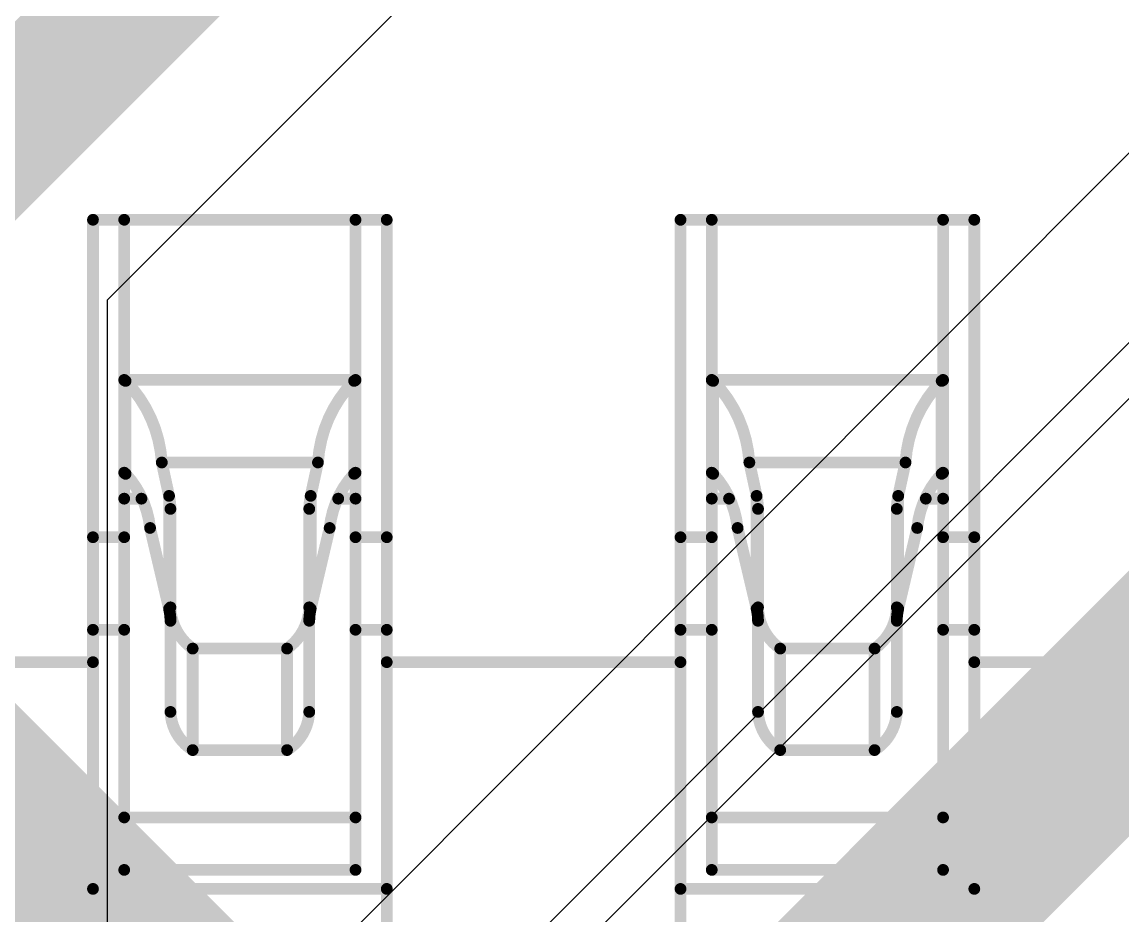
# Model space of a CAD drawing. Header units: inches. Extents: x -6 to 5433, y -4 to 5447.
# Drawn here: x 17.869 to 19.058, y 26.646 to 27.612 of the extents above; entities that cross this region are included whole.
import ezdxf

# ---------------------------------------------------------------- set-up
doc = ezdxf.new("R2010")
doc.units = ezdxf.units.IN
for name, color, linetype in [('Bottom Layer', 5, 'Continuous'), ('Ground', 16, 'Continuous'), ('Mechanical 4', 56, 'Continuous'), ('Top Solder', 216, 'Continuous')]:
    doc.layers.add(name, color=color, linetype=linetype)

# ---------------------------------------------------------------- blocks, each defined once
blk = doc.blocks.new('WQFN_30_EP_2_5_4_5__43')
at = {"layer": 'Top Solder'}
for p in [(1.03027734, -1.94596512), (0.6841413799999999, -2.49757184)]:
    blk.add_line(p, (-5421.17972658, -5430.60739378), dxfattribs=at)

msp = doc.modelspace()

# ---------------------------------------------------------------- linework, layer by layer
at = {"layer": 'Bottom Layer'}
msp.add_lwpolyline([(14.32753294, 30.2128428, 0.2794, 0.2794, 0), (18.40082934, 26.1395464, 0.2794, 0.2794, 0)], format="xyseb", dxfattribs=at)
at = {"layer": 'Ground'}
for p, q in [((17.96178272, 27.31132714), (20.44022074, 29.7897677)), ((21.34827836, 29.48724862), (18.32078886, 26.45975658)), ((17.96178272, 24.3988844), (17.96178272, 27.31132714))]:
    msp.add_line(p, q, dxfattribs=at)
for points in [[(17.75460254, 27.39714612, 0.1524, 0.1524, 0), (20.3544043, 29.99694788, 0.1524, 0.1524, 0)], [(18.4855993, 26.29494614, 0.2032, 0.2032, 0), (21.5130888, 29.32243564, 0.2032, 0.2032, 0)]]:
    msp.add_lwpolyline(points, format="xyseb", dxfattribs=at)
at = {"layer": 'Mechanical 4'}
for points in [[(17.9461541, 27.39794622, 0.0127, 0.0127, 0), (18.2636541, 27.39794622, 0.0127, 0.0127, 0)], [(17.9461541, 26.5149457, 0.0127, 0.0127, 0), (17.9461541, 27.39794622, 0.0127, 0.0127, 0)], [(17.97990562, 26.69548128, 0.0127, 0.0127, 0), (17.97990562, 27.39794622, 0.0127, 0.0127, 0)], [(18.22990512, 26.69548128, 0.0127, 0.0127, 0), (18.22990512, 27.39794622, 0.0127, 0.0127, 0)], [(18.2636541, 26.5149457, 0.0127, 0.0127, 0), (18.2636541, 27.39794622, 0.0127, 0.0127, 0)], [(18.5811541, 27.39794622, 0.0127, 0.0127, 0), (18.8986541, 27.39794622, 0.0127, 0.0127, 0)], [(18.5811541, 26.5149457, 0.0127, 0.0127, 0), (18.5811541, 27.39794622, 0.0127, 0.0127, 0)], [(18.61490562, 26.69548128, 0.0127, 0.0127, 0), (18.61490562, 27.39794622, 0.0127, 0.0127, 0)], [(18.86490512, 26.69548128, 0.0127, 0.0127, 0), (18.86490512, 27.39794622, 0.0127, 0.0127, 0)], [(18.8986541, 26.5149457, 0.0127, 0.0127, 0), (18.8986541, 27.39794622, 0.0127, 0.0127, 0)], [(17.9799996, 27.224609, 0.0127, 0.0127, -0.03260548539221205), (17.97990308, 27.22474616, 0.0127, 0.0127, 0)], [(17.97990562, 27.22494682, 0.0127, 0.0127, 0), (18.22990512, 27.22494682, 0.0127, 0.0127, 0)], [(17.98007072, 27.22453788, 0.0127, 0.0127, -0.02828759406760706), (17.98000214, 27.224609, 0.0127, 0.0127, 0)], [(17.9801647, 27.22445914, 0.0127, 0.0127, -0.02675080192238955), (17.98007072, 27.22453788, 0.0127, 0.0127, 0)], [(17.98028916, 27.22437278, 0.0127, 0.0127, -0.02199381139213944), (17.9801647, 27.22445914, 0.0127, 0.0127, 0)], [(17.9804568, 27.22427626, 0.0127, 0.0127, -0.01668692770762738), (17.98028916, 27.22437278, 0.0127, 0.0127, 0)], [(17.98066, 27.22416958, 0.0127, 0.0127, -0.009375562059753794), (17.98045426, 27.22427626, 0.0127, 0.0127, 0)], [(17.98089876, 27.22405528, 0.0127, 0.0127, -0.005205298958885557), (17.98066, 27.22416704, 0.0127, 0.0127, 0)], [(17.98089876, 27.22405528, 0.0127, 0.0127, 0), (17.9811553, 27.2239359, 0.0127, 0.0127, 0)], [(17.9811553, 27.2239359, 0.0127, 0.0127, 0), (17.98142454, 27.22381652, 0.0127, 0.0127, 0)], [(17.98142454, 27.12343572, 0.0127, 0.0127, 0), (17.98142454, 27.22381652, 0.0127, 0.0127, 0)], [(17.98142454, 27.22381652, 0.0127, 0.0127, -0.1798941776662689), (18.02053292, 27.13571154, 0.0127, 0.0127, 0)], [(18.18927782, 27.13571154, 0.0127, 0.0127, -0.1798941776662689), (18.2283862, 27.22381652, 0.0127, 0.0127, 0)], [(18.2283862, 27.22381652, 0.0127, 0.0127, 0), (18.22889674, 27.22405274, 0.0127, 0.0127, 0)], [(18.2283862, 27.12343572, 0.0127, 0.0127, 0), (18.2283862, 27.22381652, 0.0127, 0.0127, 0)], [(18.22889674, 27.22405274, 0.0127, 0.0127, 0), (18.22913296, 27.2241645, 0.0127, 0.0127, 0)], [(18.22934378, 27.22427118, 0.0127, 0.0127, -0.007070259504912877), (18.22913296, 27.2241645, 0.0127, 0.0127, 0)], [(18.22951904, 27.22437024, 0.0127, 0.0127, -0.01220881840290742), (18.22934124, 27.22427118, 0.0127, 0.0127, 0)], [(18.22966128, 27.22446168, 0.0127, 0.0127, -0.02261982992509589), (18.22952158, 27.22437024, 0.0127, 0.0127, 0)], [(18.2297578, 27.22454042, 0.0127, 0.0127, -0.03188108945704998), (18.22965874, 27.22446168, 0.0127, 0.0127, 0)], [(18.22982384, 27.22461408, 0.0127, 0.0127, -0.03744577989422899), (18.2297578, 27.22454042, 0.0127, 0.0127, 0)], [(18.22986956, 27.22468012, 0.0127, 0.0127, -0.03268866418875235), (18.22982384, 27.22461154, 0.0127, 0.0127, 0)], [(18.22990258, 27.22474616, 0.0127, 0.0127, -0.01323434488828623), (18.22986702, 27.22468012, 0.0127, 0.0127, 0)], [(18.6149996, 27.224609, 0.0127, 0.0127, -0.03260548548649916), (18.61490308, 27.22474616, 0.0127, 0.0127, 0)], [(18.61490562, 27.22494682, 0.0127, 0.0127, 0), (18.86490512, 27.22494682, 0.0127, 0.0127, 0)], [(18.61507072, 27.22453788, 0.0127, 0.0127, -0.02828759408060584), (18.61500214, 27.224609, 0.0127, 0.0127, 0)], [(18.6151647, 27.22445914, 0.0127, 0.0127, -0.02675080186849465), (18.61507072, 27.22453788, 0.0127, 0.0127, 0)], [(18.61528916, 27.22437278, 0.0127, 0.0127, -0.02199381115242386), (18.6151647, 27.22445914, 0.0127, 0.0127, 0)], [(18.6154568, 27.22427626, 0.0127, 0.0127, -0.01668692772783663), (18.61528916, 27.22437278, 0.0127, 0.0127, 0)], [(18.61566, 27.22416958, 0.0127, 0.0127, -0.009375562057051054), (18.61545426, 27.22427626, 0.0127, 0.0127, 0)], [(18.61589876, 27.22405528, 0.0127, 0.0127, -0.005205298958764762), (18.61566, 27.22416704, 0.0127, 0.0127, 0)], [(18.61589876, 27.22405528, 0.0127, 0.0127, 0), (18.6161553, 27.2239359, 0.0127, 0.0127, 0)], [(18.6161553, 27.2239359, 0.0127, 0.0127, 0), (18.61642454, 27.22381652, 0.0127, 0.0127, 0)], [(18.61642454, 27.12343572, 0.0127, 0.0127, 0), (18.61642454, 27.22381652, 0.0127, 0.0127, 0)], [(18.61642454, 27.22381652, 0.0127, 0.0127, -0.1798941776662689), (18.65553292, 27.13571154, 0.0127, 0.0127, 0)], [(18.82427782, 27.13571154, 0.0127, 0.0127, -0.1798941776662689), (18.8633862, 27.22381652, 0.0127, 0.0127, 0)], [(18.8633862, 27.22381652, 0.0127, 0.0127, 0), (18.86389674, 27.22405274, 0.0127, 0.0127, 0)], [(18.8633862, 27.12343572, 0.0127, 0.0127, 0), (18.8633862, 27.22381652, 0.0127, 0.0127, 0)], [(18.86389674, 27.22405274, 0.0127, 0.0127, 0), (18.86413296, 27.2241645, 0.0127, 0.0127, 0)], [(18.86434378, 27.22427118, 0.0127, 0.0127, -0.007070259486495799), (18.86413296, 27.2241645, 0.0127, 0.0127, 0)], [(18.86451904, 27.22437024, 0.0127, 0.0127, -0.01220881842591889), (18.86434124, 27.22427118, 0.0127, 0.0127, 0)], [(18.86466128, 27.22446168, 0.0127, 0.0127, -0.0226198299824085), (18.86452158, 27.22437024, 0.0127, 0.0127, 0)], [(18.8647578, 27.22454042, 0.0127, 0.0127, -0.03188108946924417), (18.86465874, 27.22446168, 0.0127, 0.0127, 0)], [(18.86482384, 27.22461408, 0.0127, 0.0127, -0.0374457797571103), (18.8647578, 27.22454042, 0.0127, 0.0127, 0)], [(18.86486956, 27.22468012, 0.0127, 0.0127, -0.03268866416232082), (18.86482384, 27.22461154, 0.0127, 0.0127, 0)], [(18.86490258, 27.22474616, 0.0127, 0.0127, -0.01323434485306156), (18.86486702, 27.22468012, 0.0127, 0.0127, 0)], [(18.02053292, 27.13571154, 0.0127, 0.0127, 0), (18.18927782, 27.13571154, 0.0127, 0.0127, 0)], [(18.02053292, 27.13571154, 0.0127, 0.0127, 0), (18.0283866, 27.0996156, 0.0127, 0.0127, 0)], [(18.18142414, 27.0996156, 0.0127, 0.0127, 0), (18.18927782, 27.13571154, 0.0127, 0.0127, 0)], [(18.65553292, 27.13571154, 0.0127, 0.0127, 0), (18.82427782, 27.13571154, 0.0127, 0.0127, 0)], [(18.65553292, 27.13571154, 0.0127, 0.0127, 0), (18.6633866, 27.0996156, 0.0127, 0.0127, 0)], [(18.81642414, 27.0996156, 0.0127, 0.0127, 0), (18.82427782, 27.13571154, 0.0127, 0.0127, 0)], [(17.98000214, 27.1244949, 0.0127, 0.0127, -0.02859692925092781), (17.97990308, 27.12467778, 0.0127, 0.0127, 0)], [(17.9801647, 27.12429678, 0.0127, 0.0127, -0.05432141866869293), (17.98000468, 27.12449744, 0.0127, 0.0127, 0)], [(17.98028916, 27.1241774, 0.0127, 0.0127, -0.02338615141734441), (17.9801647, 27.12429424, 0.0127, 0.0127, 0)], [(17.98045426, 27.12405294, 0.0127, 0.0127, -0.01856230610192901), (17.98028916, 27.12417994, 0.0127, 0.0127, 0)], [(17.98066, 27.12390816, 0.0127, 0.0127, -0.01073692507578972), (17.98045426, 27.1240504, 0.0127, 0.0127, 0)], [(17.98089876, 27.12375576, 0.0127, 0.0127, -0.006054831012831475), (17.98066254, 27.12390816, 0.0127, 0.0127, 0)], [(17.98089876, 27.1237583, 0.0127, 0.0127, 0), (17.9811553, 27.12359828, 0.0127, 0.0127, 0)], [(17.9811553, 27.12359828, 0.0127, 0.0127, 0), (17.98142454, 27.12343572, 0.0127, 0.0127, 0)], [(17.98142454, 27.12343826, 0.0127, 0.0127, -0.1625908253546253), (18.00786594, 27.0649446, 0.0127, 0.0127, 0)], [(18.2019448, 27.0649446, 0.0127, 0.0127, -0.1625908253546254), (18.2283862, 27.12343826, 0.0127, 0.0127, 0)], [(18.2283862, 27.12343572, 0.0127, 0.0127, 0), (18.22889674, 27.12375322, 0.0127, 0.0127, 0)], [(18.22913296, 27.12390308, 0.0127, 0.0127, -0.004820614400051786), (18.22889674, 27.12375322, 0.0127, 0.0127, 0)], [(18.22934124, 27.12404532, 0.0127, 0.0127, -0.008119958951516586), (18.22913042, 27.12390308, 0.0127, 0.0127, 0)], [(18.22951904, 27.12418248, 0.0127, 0.0127, -0.01372913841825956), (18.22934124, 27.12404786, 0.0127, 0.0127, 0)], [(18.22965874, 27.12429932, 0.0127, 0.0127, -0.02446216592232346), (18.22952158, 27.12417994, 0.0127, 0.0127, 0)], [(18.2297578, 27.124406, 0.0127, 0.0127, -0.03231853511224102), (18.22965874, 27.12429932, 0.0127, 0.0127, 0)], [(18.22982384, 27.12450252, 0.0127, 0.0127, -0.0350414798483272), (18.2297578, 27.124406, 0.0127, 0.0127, 0)], [(18.22986956, 27.12459142, 0.0127, 0.0127, -0.02840446123744809), (18.22982384, 27.12450252, 0.0127, 0.0127, 0)], [(18.22990512, 27.12467524, 0.0127, 0.0127, -0.01102179309780061), (18.22986956, 27.12458888, 0.0127, 0.0127, 0)], [(18.61500214, 27.1244949, 0.0127, 0.0127, -0.02859692925153293), (18.61490308, 27.12467778, 0.0127, 0.0127, 0)], [(18.6151647, 27.12429678, 0.0127, 0.0127, -0.05432141872401224), (18.61500468, 27.12449744, 0.0127, 0.0127, 0)], [(18.61528916, 27.1241774, 0.0127, 0.0127, -0.02338615140258092), (18.6151647, 27.12429424, 0.0127, 0.0127, 0)], [(18.61545426, 27.12405294, 0.0127, 0.0127, -0.01856230619696064), (18.61528916, 27.12417994, 0.0127, 0.0127, 0)], [(18.61566, 27.12390816, 0.0127, 0.0127, -0.01073692511027634), (18.61545426, 27.1240504, 0.0127, 0.0127, 0)], [(18.61589876, 27.12375576, 0.0127, 0.0127, -0.006054831021714916), (18.61566254, 27.12390816, 0.0127, 0.0127, 0)], [(18.61589876, 27.1237583, 0.0127, 0.0127, 0), (18.6161553, 27.12359828, 0.0127, 0.0127, 0)], [(18.6161553, 27.12359828, 0.0127, 0.0127, 0), (18.61642454, 27.12343572, 0.0127, 0.0127, 0)], [(18.61642454, 27.12343826, 0.0127, 0.0127, -0.1625908253546253), (18.64286594, 27.0649446, 0.0127, 0.0127, 0)], [(18.8369448, 27.0649446, 0.0127, 0.0127, -0.1625908253546254), (18.8633862, 27.12343826, 0.0127, 0.0127, 0)], [(18.8633862, 27.12343572, 0.0127, 0.0127, 0), (18.86389674, 27.12375322, 0.0127, 0.0127, 0)], [(18.86413296, 27.12390308, 0.0127, 0.0127, -0.004820614393977615), (18.86389674, 27.12375322, 0.0127, 0.0127, 0)], [(18.86434124, 27.12404532, 0.0127, 0.0127, -0.00811995884739656), (18.86413042, 27.12390308, 0.0127, 0.0127, 0)], [(18.86451904, 27.12418248, 0.0127, 0.0127, -0.01372913838490417), (18.86434124, 27.12404786, 0.0127, 0.0127, 0)], [(18.86465874, 27.12429932, 0.0127, 0.0127, -0.02446216601985959), (18.86452158, 27.12417994, 0.0127, 0.0127, 0)], [(18.8647578, 27.124406, 0.0127, 0.0127, -0.03231853505948347), (18.86465874, 27.12429932, 0.0127, 0.0127, 0)], [(18.86482384, 27.12450252, 0.0127, 0.0127, -0.03504147992370631), (18.8647578, 27.124406, 0.0127, 0.0127, 0)], [(18.86486956, 27.12459142, 0.0127, 0.0127, -0.02840446087990029), (18.86482384, 27.12450252, 0.0127, 0.0127, 0)], [(18.86490512, 27.12467524, 0.0127, 0.0127, -0.01102179296441931), (18.86486956, 27.12458888, 0.0127, 0.0127, 0)], [(18.0283866, 26.9776575, 0.0127, 0.0127, 0), (18.0283866, 27.0996156, 0.0127, 0.0127, 0)], [(18.0283866, 27.0996156, 0.0127, 0.0127, -0.05365795323389039), (18.02990552, 27.085544, 0.0127, 0.0127, 0)], [(18.17990522, 27.085544, 0.0127, 0.0127, -0.05365795323389057), (18.18142414, 27.0996156, 0.0127, 0.0127, 0)], [(18.18142414, 26.9776575, 0.0127, 0.0127, 0), (18.18142414, 27.0996156, 0.0127, 0.0127, 0)], [(18.6633866, 26.9776575, 0.0127, 0.0127, 0), (18.6633866, 27.0996156, 0.0127, 0.0127, 0)], [(18.6633866, 27.0996156, 0.0127, 0.0127, -0.05365795323476556), (18.66490552, 27.085544, 0.0127, 0.0127, 0)], [(18.81490522, 27.085544, 0.0127, 0.0127, -0.05365795323520318), (18.81642414, 27.0996156, 0.0127, 0.0127, 0)], [(18.81642414, 26.9776575, 0.0127, 0.0127, 0), (18.81642414, 27.0996156, 0.0127, 0.0127, 0)], [(17.97990562, 27.09661078, 0.0127, 0.0127, 0), (17.998567, 27.09661078, 0.0127, 0.0127, 0)], [(18.21124374, 27.09661078, 0.0127, 0.0127, 0), (18.22990512, 27.09661078, 0.0127, 0.0127, 0)], [(18.61490562, 27.09661078, 0.0127, 0.0127, 0), (18.633567, 27.09661078, 0.0127, 0.0127, 0)], [(18.84624374, 27.09661078, 0.0127, 0.0127, 0), (18.86490512, 27.09661078, 0.0127, 0.0127, 0)], [(18.02990552, 26.86619468, 0.0127, 0.0127, 0), (18.02990552, 27.085544, 0.0127, 0.0127, 0)], [(18.17990522, 26.86619468, 0.0127, 0.0127, 0), (18.17990522, 27.085544, 0.0127, 0.0127, 0)], [(18.66490552, 26.86619468, 0.0127, 0.0127, 0), (18.66490552, 27.085544, 0.0127, 0.0127, 0)], [(18.81490522, 26.86619468, 0.0127, 0.0127, 0), (18.81490522, 27.085544, 0.0127, 0.0127, 0)], [(18.0078634, 27.06494714, 0.0127, 0.0127, 0), (18.0283866, 26.9776575, 0.0127, 0.0127, 0)], [(18.18142414, 26.9776575, 0.0127, 0.0127, 0), (18.2019448, 27.06494714, 0.0127, 0.0127, 0)], [(18.6428634, 27.06494714, 0.0127, 0.0127, 0), (18.6633866, 26.9776575, 0.0127, 0.0127, 0)], [(18.81642414, 26.9776575, 0.0127, 0.0127, 0), (18.8369448, 27.06494714, 0.0127, 0.0127, 0)], [(17.9461541, 27.05494462, 0.0127, 0.0127, 0), (17.97990562, 27.05494462, 0.0127, 0.0127, 0)], [(18.22990512, 27.05494462, 0.0127, 0.0127, 0), (18.2636541, 27.05494462, 0.0127, 0.0127, 0)], [(18.5811541, 27.05494462, 0.0127, 0.0127, 0), (18.61490562, 27.05494462, 0.0127, 0.0127, 0)], [(18.86490512, 27.05494462, 0.0127, 0.0127, 0), (18.8986541, 27.05494462, 0.0127, 0.0127, 0)], [(18.0283866, 26.9776575, 0.0127, 0.0127, -0.05786387190107989), (18.02990552, 26.96463492, 0.0127, 0.0127, 0)], [(18.0539136, 26.93460704, 0.0127, 0.0127, -0.2374801051860469), (18.02990552, 26.97917896, 0.0127, 0.0127, 0)], [(18.17990522, 26.97917896, 0.0127, 0.0127, -0.2374801051860468), (18.15589714, 26.93460704, 0.0127, 0.0127, 0)], [(18.17990522, 26.96463492, 0.0127, 0.0127, -0.05786387190108001), (18.18142414, 26.9776575, 0.0127, 0.0127, 0)], [(18.6633866, 26.9776575, 0.0127, 0.0127, -0.05786387190151768), (18.66490552, 26.96463492, 0.0127, 0.0127, 0)], [(18.6889136, 26.93460704, 0.0127, 0.0127, -0.2374801051851251), (18.66490552, 26.97917896, 0.0127, 0.0127, 0)], [(18.81490522, 26.97917896, 0.0127, 0.0127, -0.2374801051860468), (18.79089714, 26.93460704, 0.0127, 0.0127, 0)], [(18.81490522, 26.96463492, 0.0127, 0.0127, -0.05786387190108001), (18.81642414, 26.9776575, 0.0127, 0.0127, 0)], [(17.9461541, 26.95494482, 0.0127, 0.0127, 0), (17.97990562, 26.95494482, 0.0127, 0.0127, 0)], [(18.22990512, 26.95494482, 0.0127, 0.0127, 0), (18.2636541, 26.95494482, 0.0127, 0.0127, 0)], [(18.5811541, 26.95494482, 0.0127, 0.0127, 0), (18.61490562, 26.95494482, 0.0127, 0.0127, 0)], [(18.86490512, 26.95494482, 0.0127, 0.0127, 0), (18.8986541, 26.95494482, 0.0127, 0.0127, 0)], [(18.05391614, 26.93460704, 0.0127, 0.0127, 0), (18.1558946, 26.93460704, 0.0127, 0.0127, 0)], [(18.05391614, 26.82494508, 0.0127, 0.0127, 0), (18.05391614, 26.93460704, 0.0127, 0.0127, 0)], [(18.1558946, 26.82494508, 0.0127, 0.0127, 0), (18.1558946, 26.93460704, 0.0127, 0.0127, 0)], [(18.68891614, 26.93460704, 0.0127, 0.0127, 0), (18.7908946, 26.93460704, 0.0127, 0.0127, 0)], [(18.68891614, 26.82494508, 0.0127, 0.0127, 0), (18.68891614, 26.93460704, 0.0127, 0.0127, 0)], [(18.7908946, 26.82494508, 0.0127, 0.0127, 0), (18.7908946, 26.93460704, 0.0127, 0.0127, 0)], [(17.6286541, 26.91994615999999, 0.0127, 0.0127, 0), (17.9461541, 26.91994615999999, 0.0127, 0.0127, 0)], [(18.2636541, 26.91994615999999, 0.0127, 0.0127, 0), (18.5811541, 26.91994615999999, 0.0127, 0.0127, 0)], [(18.8986541, 26.91994615999999, 0.0127, 0.0127, 0), (19.2161541, 26.91994615999999, 0.0127, 0.0127, 0)], [(18.0539136, 26.82494762, 0.0127, 0.0127, -0.2473774779353231), (18.02990552, 26.86619722, 0.0127, 0.0127, 0)], [(18.17990522, 26.86619722, 0.0127, 0.0127, -0.2473774779353234), (18.15589714, 26.82494762, 0.0127, 0.0127, 0)], [(18.6889136, 26.82494762, 0.0127, 0.0127, -0.2473774779348601), (18.66490552, 26.86619722, 0.0127, 0.0127, 0)], [(18.81490522, 26.86619722, 0.0127, 0.0127, -0.2473774779353234), (18.79089714, 26.82494762, 0.0127, 0.0127, 0)], [(18.05391614, 26.82494508, 0.0127, 0.0127, 0), (18.1558946, 26.82494508, 0.0127, 0.0127, 0)], [(18.68891614, 26.82494508, 0.0127, 0.0127, 0), (18.7908946, 26.82494508, 0.0127, 0.0127, 0)], [(17.97990562, 26.75215376, 0.0127, 0.0127, 0), (18.22990512, 26.75215376, 0.0127, 0.0127, 0)], [(18.61490562, 26.75215376, 0.0127, 0.0127, 0), (18.86490512, 26.75215376, 0.0127, 0.0127, 0)], [(17.97990562, 26.69548128, 0.0127, 0.0127, 0), (18.22990512, 26.69548128, 0.0127, 0.0127, 0)], [(18.61490562, 26.69548128, 0.0127, 0.0127, 0), (18.86490512, 26.69548128, 0.0127, 0.0127, 0)], [(17.9461541, 26.67494538, 0.0127, 0.0127, 0), (18.2636541, 26.67494538, 0.0127, 0.0127, 0)], [(18.5811541, 26.67494538, 0.0127, 0.0127, 0), (18.8986541, 26.67494538, 0.0127, 0.0127, 0)]]:
    msp.add_lwpolyline(points, format="xyseb", dxfattribs=at)
for points in [[(17.9429791, 27.39794622, 0.00635, 0.00635, 1), (17.9493291, 27.39794622, 0.00635, 0.00635, 1)], [(17.9429791, 27.39794622, 0.00635, 0.00635, 1), (17.9493291, 27.39794622, 0.00635, 0.00635, 1)], [(17.97673062, 27.39794622, 0.00635, 0.00635, 1), (17.98308062, 27.39794622, 0.00635, 0.00635, 1)], [(18.22673012, 27.39794622, 0.00635, 0.00635, 1), (18.23308012, 27.39794622, 0.00635, 0.00635, 1)], [(18.2604791, 27.39794622, 0.00635, 0.00635, 1), (18.2668291, 27.39794622, 0.00635, 0.00635, 1)], [(18.2604791, 27.39794622, 0.00635, 0.00635, 1), (18.2668291, 27.39794622, 0.00635, 0.00635, 1)], [(18.5779791, 27.39794622, 0.00635, 0.00635, 1), (18.5843291, 27.39794622, 0.00635, 0.00635, 1)], [(18.5779791, 27.39794622, 0.00635, 0.00635, 1), (18.5843291, 27.39794622, 0.00635, 0.00635, 1)], [(18.61173062, 27.39794622, 0.00635, 0.00635, 1), (18.61808062, 27.39794622, 0.00635, 0.00635, 1)], [(18.86173012, 27.39794622, 0.00635, 0.00635, 1), (18.86808012, 27.39794622, 0.00635, 0.00635, 1)], [(18.8954791, 27.39794622, 0.00635, 0.00635, 1), (18.9018291, 27.39794622, 0.00635, 0.00635, 1)], [(18.8954791, 27.39794622, 0.00635, 0.00635, 1), (18.9018291, 27.39794622, 0.00635, 0.00635, 1)], [(17.97672808, 27.22474616, 0.00635, 0.00635, 1), (17.98307808, 27.22474616, 0.00635, 0.00635, 1)], [(17.97673062, 27.22494682, 0.00635, 0.00635, 1), (17.98308062, 27.22494682, 0.00635, 0.00635, 1)], [(17.9768246, 27.224609, 0.00635, 0.00635, 1), (17.9831746, 27.224609, 0.00635, 0.00635, 1)], [(17.97682714, 27.224609, 0.00635, 0.00635, 1), (17.98317714, 27.224609, 0.00635, 0.00635, 1)], [(17.97689572, 27.22453788, 0.00635, 0.00635, 1), (17.98324572, 27.22453788, 0.00635, 0.00635, 1)], [(17.97689572, 27.22453788, 0.00635, 0.00635, 1), (17.98324572, 27.22453788, 0.00635, 0.00635, 1)], [(17.9769897, 27.22445914, 0.00635, 0.00635, 1), (17.9833397, 27.22445914, 0.00635, 0.00635, 1)], [(17.9769897, 27.22445914, 0.00635, 0.00635, 1), (17.9833397, 27.22445914, 0.00635, 0.00635, 1)], [(17.97711416, 27.22437278, 0.00635, 0.00635, 1), (17.98346416, 27.22437278, 0.00635, 0.00635, 1)], [(17.97711416, 27.22437278, 0.00635, 0.00635, 1), (17.98346416, 27.22437278, 0.00635, 0.00635, 1)], [(17.97727926, 27.22427626, 0.00635, 0.00635, 1), (17.98362926, 27.22427626, 0.00635, 0.00635, 1)], [(17.9772818, 27.22427626, 0.00635, 0.00635, 1), (17.9836318, 27.22427626, 0.00635, 0.00635, 1)], [(17.977485, 27.22416958, 0.00635, 0.00635, 1), (17.983835, 27.22416958, 0.00635, 0.00635, 1)], [(17.977485, 27.22416704, 0.00635, 0.00635, 1), (17.983835, 27.22416704, 0.00635, 0.00635, 1)], [(17.97772376, 27.22405528, 0.00635, 0.00635, 1), (17.98407376, 27.22405528, 0.00635, 0.00635, 1)], [(17.97772376, 27.22405528, 0.00635, 0.00635, 1), (17.98407376, 27.22405528, 0.00635, 0.00635, 1)], [(17.9779803, 27.2239359, 0.00635, 0.00635, 1), (17.9843303, 27.2239359, 0.00635, 0.00635, 1)], [(17.9779803, 27.2239359, 0.00635, 0.00635, 1), (17.9843303, 27.2239359, 0.00635, 0.00635, 1)], [(17.97824954, 27.22381652, 0.00635, 0.00635, 1), (17.98459954, 27.22381652, 0.00635, 0.00635, 1)], [(17.97824954, 27.22381652, 0.00635, 0.00635, 1), (17.98459954, 27.22381652, 0.00635, 0.00635, 1)], [(17.97824954, 27.22381652, 0.00635, 0.00635, 1), (17.98459954, 27.22381652, 0.00635, 0.00635, 1)], [(18.2252112, 27.22381652, 0.00635, 0.00635, 1), (18.2315612, 27.22381652, 0.00635, 0.00635, 1)], [(18.2252112, 27.22381652, 0.00635, 0.00635, 1), (18.2315612, 27.22381652, 0.00635, 0.00635, 1)], [(18.2252112, 27.22381652, 0.00635, 0.00635, 1), (18.2315612, 27.22381652, 0.00635, 0.00635, 1)], [(18.22572174, 27.22405274, 0.00635, 0.00635, 1), (18.23207174, 27.22405274, 0.00635, 0.00635, 1)], [(18.22572174, 27.22405274, 0.00635, 0.00635, 1), (18.23207174, 27.22405274, 0.00635, 0.00635, 1)], [(18.22595796, 27.2241645, 0.00635, 0.00635, 1), (18.23230796, 27.2241645, 0.00635, 0.00635, 1)], [(18.22595796, 27.2241645, 0.00635, 0.00635, 1), (18.23230796, 27.2241645, 0.00635, 0.00635, 1)], [(18.22616624, 27.22427118, 0.00635, 0.00635, 1), (18.23251624, 27.22427118, 0.00635, 0.00635, 1)], [(18.22616878, 27.22427118, 0.00635, 0.00635, 1), (18.23251878, 27.22427118, 0.00635, 0.00635, 1)], [(18.22634404, 27.22437024, 0.00635, 0.00635, 1), (18.23269404, 27.22437024, 0.00635, 0.00635, 1)], [(18.22634658, 27.22437024, 0.00635, 0.00635, 1), (18.23269658, 27.22437024, 0.00635, 0.00635, 1)], [(18.22648374, 27.22446168, 0.00635, 0.00635, 1), (18.23283374, 27.22446168, 0.00635, 0.00635, 1)], [(18.22648628, 27.22446168, 0.00635, 0.00635, 1), (18.23283628, 27.22446168, 0.00635, 0.00635, 1)], [(18.2265828, 27.22454042, 0.00635, 0.00635, 1), (18.2329328, 27.22454042, 0.00635, 0.00635, 1)], [(18.2265828, 27.22454042, 0.00635, 0.00635, 1), (18.2329328, 27.22454042, 0.00635, 0.00635, 1)], [(18.22664884, 27.22461408, 0.00635, 0.00635, 1), (18.23299884, 27.22461408, 0.00635, 0.00635, 1)], [(18.22664884, 27.22461154, 0.00635, 0.00635, 1), (18.23299884, 27.22461154, 0.00635, 0.00635, 1)], [(18.22669202, 27.22468012, 0.00635, 0.00635, 1), (18.23304202, 27.22468012, 0.00635, 0.00635, 1)], [(18.22669456, 27.22468012, 0.00635, 0.00635, 1), (18.23304456, 27.22468012, 0.00635, 0.00635, 1)], [(18.22672758, 27.22474616, 0.00635, 0.00635, 1), (18.23307758, 27.22474616, 0.00635, 0.00635, 1)], [(18.22673012, 27.22494682, 0.00635, 0.00635, 1), (18.23308012, 27.22494682, 0.00635, 0.00635, 1)], [(18.61172808, 27.22474616, 0.00635, 0.00635, 1), (18.61807808, 27.22474616, 0.00635, 0.00635, 1)], [(18.61173062, 27.22494682, 0.00635, 0.00635, 1), (18.61808062, 27.22494682, 0.00635, 0.00635, 1)], [(18.6118246, 27.224609, 0.00635, 0.00635, 1), (18.6181746, 27.224609, 0.00635, 0.00635, 1)], [(18.61182714, 27.224609, 0.00635, 0.00635, 1), (18.61817714, 27.224609, 0.00635, 0.00635, 1)], [(18.61189572, 27.22453788, 0.00635, 0.00635, 1), (18.61824572, 27.22453788, 0.00635, 0.00635, 1)], [(18.61189572, 27.22453788, 0.00635, 0.00635, 1), (18.61824572, 27.22453788, 0.00635, 0.00635, 1)], [(18.6119897, 27.22445914, 0.00635, 0.00635, 1), (18.6183397, 27.22445914, 0.00635, 0.00635, 1)], [(18.6119897, 27.22445914, 0.00635, 0.00635, 1), (18.6183397, 27.22445914, 0.00635, 0.00635, 1)], [(18.61211416, 27.22437278, 0.00635, 0.00635, 1), (18.61846416, 27.22437278, 0.00635, 0.00635, 1)], [(18.61211416, 27.22437278, 0.00635, 0.00635, 1), (18.61846416, 27.22437278, 0.00635, 0.00635, 1)], [(18.61227926, 27.22427626, 0.00635, 0.00635, 1), (18.61862926, 27.22427626, 0.00635, 0.00635, 1)], [(18.6122818, 27.22427626, 0.00635, 0.00635, 1), (18.6186318, 27.22427626, 0.00635, 0.00635, 1)], [(18.612485, 27.22416958, 0.00635, 0.00635, 1), (18.618835, 27.22416958, 0.00635, 0.00635, 1)], [(18.612485, 27.22416704, 0.00635, 0.00635, 1), (18.618835, 27.22416704, 0.00635, 0.00635, 1)], [(18.61272376, 27.22405528, 0.00635, 0.00635, 1), (18.61907376, 27.22405528, 0.00635, 0.00635, 1)], [(18.61272376, 27.22405528, 0.00635, 0.00635, 1), (18.61907376, 27.22405528, 0.00635, 0.00635, 1)], [(18.6129803, 27.2239359, 0.00635, 0.00635, 1), (18.6193303, 27.2239359, 0.00635, 0.00635, 1)], [(18.6129803, 27.2239359, 0.00635, 0.00635, 1), (18.6193303, 27.2239359, 0.00635, 0.00635, 1)], [(18.61324954, 27.22381652, 0.00635, 0.00635, 1), (18.61959954, 27.22381652, 0.00635, 0.00635, 1)], [(18.61324954, 27.22381652, 0.00635, 0.00635, 1), (18.61959954, 27.22381652, 0.00635, 0.00635, 1)], [(18.61324954, 27.22381652, 0.00635, 0.00635, 1), (18.61959954, 27.22381652, 0.00635, 0.00635, 1)], [(18.8602112, 27.22381652, 0.00635, 0.00635, 1), (18.8665612, 27.22381652, 0.00635, 0.00635, 1)], [(18.8602112, 27.22381652, 0.00635, 0.00635, 1), (18.8665612, 27.22381652, 0.00635, 0.00635, 1)], [(18.8602112, 27.22381652, 0.00635, 0.00635, 1), (18.8665612, 27.22381652, 0.00635, 0.00635, 1)], [(18.86072174, 27.22405274, 0.00635, 0.00635, 1), (18.86707174, 27.22405274, 0.00635, 0.00635, 1)], [(18.86072174, 27.22405274, 0.00635, 0.00635, 1), (18.86707174, 27.22405274, 0.00635, 0.00635, 1)], [(18.86095796, 27.2241645, 0.00635, 0.00635, 1), (18.86730796, 27.2241645, 0.00635, 0.00635, 1)], [(18.86095796, 27.2241645, 0.00635, 0.00635, 1), (18.86730796, 27.2241645, 0.00635, 0.00635, 1)], [(18.86116624, 27.22427118, 0.00635, 0.00635, 1), (18.86751624, 27.22427118, 0.00635, 0.00635, 1)], [(18.86116878, 27.22427118, 0.00635, 0.00635, 1), (18.86751878, 27.22427118, 0.00635, 0.00635, 1)], [(18.86134404, 27.22437024, 0.00635, 0.00635, 1), (18.86769404, 27.22437024, 0.00635, 0.00635, 1)], [(18.86134658, 27.22437024, 0.00635, 0.00635, 1), (18.86769658, 27.22437024, 0.00635, 0.00635, 1)], [(18.86148374, 27.22446168, 0.00635, 0.00635, 1), (18.86783374, 27.22446168, 0.00635, 0.00635, 1)], [(18.86148628, 27.22446168, 0.00635, 0.00635, 1), (18.86783628, 27.22446168, 0.00635, 0.00635, 1)], [(18.8615828, 27.22454042, 0.00635, 0.00635, 1), (18.8679328, 27.22454042, 0.00635, 0.00635, 1)], [(18.8615828, 27.22454042, 0.00635, 0.00635, 1), (18.8679328, 27.22454042, 0.00635, 0.00635, 1)], [(18.86164884, 27.22461408, 0.00635, 0.00635, 1), (18.86799884, 27.22461408, 0.00635, 0.00635, 1)], [(18.86164884, 27.22461154, 0.00635, 0.00635, 1), (18.86799884, 27.22461154, 0.00635, 0.00635, 1)], [(18.86169202, 27.22468012, 0.00635, 0.00635, 1), (18.86804202, 27.22468012, 0.00635, 0.00635, 1)], [(18.86169456, 27.22468012, 0.00635, 0.00635, 1), (18.86804456, 27.22468012, 0.00635, 0.00635, 1)], [(18.86172758, 27.22474616, 0.00635, 0.00635, 1), (18.86807758, 27.22474616, 0.00635, 0.00635, 1)], [(18.86173012, 27.22494682, 0.00635, 0.00635, 1), (18.86808012, 27.22494682, 0.00635, 0.00635, 1)], [(18.01735792, 27.13571154, 0.00635, 0.00635, 1), (18.02370792, 27.13571154, 0.00635, 0.00635, 1)], [(18.01735792, 27.13571154, 0.00635, 0.00635, 1), (18.02370792, 27.13571154, 0.00635, 0.00635, 1)], [(18.01735792, 27.13571154, 0.00635, 0.00635, 1), (18.02370792, 27.13571154, 0.00635, 0.00635, 1)], [(18.18610282, 27.13571154, 0.00635, 0.00635, 1), (18.19245282, 27.13571154, 0.00635, 0.00635, 1)], [(18.18610282, 27.13571154, 0.00635, 0.00635, 1), (18.19245282, 27.13571154, 0.00635, 0.00635, 1)], [(18.18610282, 27.13571154, 0.00635, 0.00635, 1), (18.19245282, 27.13571154, 0.00635, 0.00635, 1)], [(18.65235792, 27.13571154, 0.00635, 0.00635, 1), (18.65870792, 27.13571154, 0.00635, 0.00635, 1)], [(18.65235792, 27.13571154, 0.00635, 0.00635, 1), (18.65870792, 27.13571154, 0.00635, 0.00635, 1)], [(18.65235792, 27.13571154, 0.00635, 0.00635, 1), (18.65870792, 27.13571154, 0.00635, 0.00635, 1)], [(18.82110282, 27.13571154, 0.00635, 0.00635, 1), (18.82745282, 27.13571154, 0.00635, 0.00635, 1)], [(18.82110282, 27.13571154, 0.00635, 0.00635, 1), (18.82745282, 27.13571154, 0.00635, 0.00635, 1)], [(18.82110282, 27.13571154, 0.00635, 0.00635, 1), (18.82745282, 27.13571154, 0.00635, 0.00635, 1)], [(17.97672808, 27.12467778, 0.00635, 0.00635, 1), (17.98307808, 27.12467778, 0.00635, 0.00635, 1)], [(17.97682714, 27.1244949, 0.00635, 0.00635, 1), (17.98317714, 27.1244949, 0.00635, 0.00635, 1)], [(17.97682968, 27.12449744, 0.00635, 0.00635, 1), (17.98317968, 27.12449744, 0.00635, 0.00635, 1)], [(17.9769897, 27.12429678, 0.00635, 0.00635, 1), (17.9833397, 27.12429678, 0.00635, 0.00635, 1)], [(17.9769897, 27.12429424, 0.00635, 0.00635, 1), (17.9833397, 27.12429424, 0.00635, 0.00635, 1)], [(17.97711416, 27.12417994, 0.00635, 0.00635, 1), (17.98346416, 27.12417994, 0.00635, 0.00635, 1)], [(17.97711416, 27.1241774, 0.00635, 0.00635, 1), (17.98346416, 27.1241774, 0.00635, 0.00635, 1)], [(17.97727926, 27.12405294, 0.00635, 0.00635, 1), (17.98362926, 27.12405294, 0.00635, 0.00635, 1)], [(17.97727926, 27.1240504, 0.00635, 0.00635, 1), (17.98362926, 27.1240504, 0.00635, 0.00635, 1)], [(17.977485, 27.12390816, 0.00635, 0.00635, 1), (17.983835, 27.12390816, 0.00635, 0.00635, 1)], [(17.97748754, 27.12390816, 0.00635, 0.00635, 1), (17.98383754, 27.12390816, 0.00635, 0.00635, 1)], [(17.97772376, 27.1237583, 0.00635, 0.00635, 1), (17.98407376, 27.1237583, 0.00635, 0.00635, 1)], [(17.97772376, 27.12375576, 0.00635, 0.00635, 1), (17.98407376, 27.12375576, 0.00635, 0.00635, 1)], [(17.9779803, 27.12359828, 0.00635, 0.00635, 1), (17.9843303, 27.12359828, 0.00635, 0.00635, 1)], [(17.9779803, 27.12359828, 0.00635, 0.00635, 1), (17.9843303, 27.12359828, 0.00635, 0.00635, 1)], [(17.97824954, 27.12343826, 0.00635, 0.00635, 1), (17.98459954, 27.12343826, 0.00635, 0.00635, 1)], [(17.97824954, 27.12343572, 0.00635, 0.00635, 1), (17.98459954, 27.12343572, 0.00635, 0.00635, 1)], [(17.97824954, 27.12343572, 0.00635, 0.00635, 1), (17.98459954, 27.12343572, 0.00635, 0.00635, 1)], [(18.2252112, 27.12343826, 0.00635, 0.00635, 1), (18.2315612, 27.12343826, 0.00635, 0.00635, 1)], [(18.2252112, 27.12343572, 0.00635, 0.00635, 1), (18.2315612, 27.12343572, 0.00635, 0.00635, 1)], [(18.2252112, 27.12343572, 0.00635, 0.00635, 1), (18.2315612, 27.12343572, 0.00635, 0.00635, 1)], [(18.22572174, 27.12375322, 0.00635, 0.00635, 1), (18.23207174, 27.12375322, 0.00635, 0.00635, 1)], [(18.22572174, 27.12375322, 0.00635, 0.00635, 1), (18.23207174, 27.12375322, 0.00635, 0.00635, 1)], [(18.22595542, 27.12390308, 0.00635, 0.00635, 1), (18.23230542, 27.12390308, 0.00635, 0.00635, 1)], [(18.22595796, 27.12390308, 0.00635, 0.00635, 1), (18.23230796, 27.12390308, 0.00635, 0.00635, 1)], [(18.22616624, 27.12404786, 0.00635, 0.00635, 1), (18.23251624, 27.12404786, 0.00635, 0.00635, 1)], [(18.22616624, 27.12404532, 0.00635, 0.00635, 1), (18.23251624, 27.12404532, 0.00635, 0.00635, 1)], [(18.22634404, 27.12418248, 0.00635, 0.00635, 1), (18.23269404, 27.12418248, 0.00635, 0.00635, 1)], [(18.22634658, 27.12417994, 0.00635, 0.00635, 1), (18.23269658, 27.12417994, 0.00635, 0.00635, 1)], [(18.22648374, 27.12429932, 0.00635, 0.00635, 1), (18.23283374, 27.12429932, 0.00635, 0.00635, 1)], [(18.22648374, 27.12429932, 0.00635, 0.00635, 1), (18.23283374, 27.12429932, 0.00635, 0.00635, 1)], [(18.2265828, 27.124406, 0.00635, 0.00635, 1), (18.2329328, 27.124406, 0.00635, 0.00635, 1)], [(18.2265828, 27.124406, 0.00635, 0.00635, 1), (18.2329328, 27.124406, 0.00635, 0.00635, 1)], [(18.22664884, 27.12450252, 0.00635, 0.00635, 1), (18.23299884, 27.12450252, 0.00635, 0.00635, 1)], [(18.22664884, 27.12450252, 0.00635, 0.00635, 1), (18.23299884, 27.12450252, 0.00635, 0.00635, 1)], [(18.22669456, 27.12459142, 0.00635, 0.00635, 1), (18.23304456, 27.12459142, 0.00635, 0.00635, 1)], [(18.22669456, 27.12458888, 0.00635, 0.00635, 1), (18.23304456, 27.12458888, 0.00635, 0.00635, 1)], [(18.22673012, 27.12467524, 0.00635, 0.00635, 1), (18.23308012, 27.12467524, 0.00635, 0.00635, 1)], [(18.61172808, 27.12467778, 0.00635, 0.00635, 1), (18.61807808, 27.12467778, 0.00635, 0.00635, 1)], [(18.61182714, 27.1244949, 0.00635, 0.00635, 1), (18.61817714, 27.1244949, 0.00635, 0.00635, 1)], [(18.61182968, 27.12449744, 0.00635, 0.00635, 1), (18.61817968, 27.12449744, 0.00635, 0.00635, 1)], [(18.6119897, 27.12429678, 0.00635, 0.00635, 1), (18.6183397, 27.12429678, 0.00635, 0.00635, 1)], [(18.6119897, 27.12429424, 0.00635, 0.00635, 1), (18.6183397, 27.12429424, 0.00635, 0.00635, 1)], [(18.61211416, 27.12417994, 0.00635, 0.00635, 1), (18.61846416, 27.12417994, 0.00635, 0.00635, 1)], [(18.61211416, 27.1241774, 0.00635, 0.00635, 1), (18.61846416, 27.1241774, 0.00635, 0.00635, 1)], [(18.61227926, 27.12405294, 0.00635, 0.00635, 1), (18.61862926, 27.12405294, 0.00635, 0.00635, 1)], [(18.61227926, 27.1240504, 0.00635, 0.00635, 1), (18.61862926, 27.1240504, 0.00635, 0.00635, 1)], [(18.612485, 27.12390816, 0.00635, 0.00635, 1), (18.618835, 27.12390816, 0.00635, 0.00635, 1)], [(18.61248754, 27.12390816, 0.00635, 0.00635, 1), (18.61883754, 27.12390816, 0.00635, 0.00635, 1)], [(18.61272376, 27.1237583, 0.00635, 0.00635, 1), (18.61907376, 27.1237583, 0.00635, 0.00635, 1)], [(18.61272376, 27.12375576, 0.00635, 0.00635, 1), (18.61907376, 27.12375576, 0.00635, 0.00635, 1)], [(18.6129803, 27.12359828, 0.00635, 0.00635, 1), (18.6193303, 27.12359828, 0.00635, 0.00635, 1)], [(18.6129803, 27.12359828, 0.00635, 0.00635, 1), (18.6193303, 27.12359828, 0.00635, 0.00635, 1)], [(18.61324954, 27.12343826, 0.00635, 0.00635, 1), (18.61959954, 27.12343826, 0.00635, 0.00635, 1)], [(18.61324954, 27.12343572, 0.00635, 0.00635, 1), (18.61959954, 27.12343572, 0.00635, 0.00635, 1)], [(18.61324954, 27.12343572, 0.00635, 0.00635, 1), (18.61959954, 27.12343572, 0.00635, 0.00635, 1)], [(18.8602112, 27.12343826, 0.00635, 0.00635, 1), (18.8665612, 27.12343826, 0.00635, 0.00635, 1)], [(18.8602112, 27.12343572, 0.00635, 0.00635, 1), (18.8665612, 27.12343572, 0.00635, 0.00635, 1)], [(18.8602112, 27.12343572, 0.00635, 0.00635, 1), (18.8665612, 27.12343572, 0.00635, 0.00635, 1)], [(18.86072174, 27.12375322, 0.00635, 0.00635, 1), (18.86707174, 27.12375322, 0.00635, 0.00635, 1)], [(18.86072174, 27.12375322, 0.00635, 0.00635, 1), (18.86707174, 27.12375322, 0.00635, 0.00635, 1)], [(18.86095542, 27.12390308, 0.00635, 0.00635, 1), (18.86730542, 27.12390308, 0.00635, 0.00635, 1)], [(18.86095796, 27.12390308, 0.00635, 0.00635, 1), (18.86730796, 27.12390308, 0.00635, 0.00635, 1)], [(18.86116624, 27.12404786, 0.00635, 0.00635, 1), (18.86751624, 27.12404786, 0.00635, 0.00635, 1)], [(18.86116624, 27.12404532, 0.00635, 0.00635, 1), (18.86751624, 27.12404532, 0.00635, 0.00635, 1)], [(18.86134404, 27.12418248, 0.00635, 0.00635, 1), (18.86769404, 27.12418248, 0.00635, 0.00635, 1)], [(18.86134658, 27.12417994, 0.00635, 0.00635, 1), (18.86769658, 27.12417994, 0.00635, 0.00635, 1)], [(18.86148374, 27.12429932, 0.00635, 0.00635, 1), (18.86783374, 27.12429932, 0.00635, 0.00635, 1)], [(18.86148374, 27.12429932, 0.00635, 0.00635, 1), (18.86783374, 27.12429932, 0.00635, 0.00635, 1)], [(18.8615828, 27.124406, 0.00635, 0.00635, 1), (18.8679328, 27.124406, 0.00635, 0.00635, 1)], [(18.8615828, 27.124406, 0.00635, 0.00635, 1), (18.8679328, 27.124406, 0.00635, 0.00635, 1)], [(18.86164884, 27.12450252, 0.00635, 0.00635, 1), (18.86799884, 27.12450252, 0.00635, 0.00635, 1)], [(18.86164884, 27.12450252, 0.00635, 0.00635, 1), (18.86799884, 27.12450252, 0.00635, 0.00635, 1)], [(18.86169456, 27.12459142, 0.00635, 0.00635, 1), (18.86804456, 27.12459142, 0.00635, 0.00635, 1)], [(18.86169456, 27.12458888, 0.00635, 0.00635, 1), (18.86804456, 27.12458888, 0.00635, 0.00635, 1)], [(18.86173012, 27.12467524, 0.00635, 0.00635, 1), (18.86808012, 27.12467524, 0.00635, 0.00635, 1)], [(18.0252116, 27.0996156, 0.00635, 0.00635, 1), (18.0315616, 27.0996156, 0.00635, 0.00635, 1)], [(18.0252116, 27.0996156, 0.00635, 0.00635, 1), (18.0315616, 27.0996156, 0.00635, 0.00635, 1)], [(18.0252116, 27.0996156, 0.00635, 0.00635, 1), (18.0315616, 27.0996156, 0.00635, 0.00635, 1)], [(18.17824914, 27.0996156, 0.00635, 0.00635, 1), (18.18459914, 27.0996156, 0.00635, 0.00635, 1)], [(18.17824914, 27.0996156, 0.00635, 0.00635, 1), (18.18459914, 27.0996156, 0.00635, 0.00635, 1)], [(18.17824914, 27.0996156, 0.00635, 0.00635, 1), (18.18459914, 27.0996156, 0.00635, 0.00635, 1)], [(18.6602116, 27.0996156, 0.00635, 0.00635, 1), (18.6665616, 27.0996156, 0.00635, 0.00635, 1)], [(18.6602116, 27.0996156, 0.00635, 0.00635, 1), (18.6665616, 27.0996156, 0.00635, 0.00635, 1)], [(18.6602116, 27.0996156, 0.00635, 0.00635, 1), (18.6665616, 27.0996156, 0.00635, 0.00635, 1)], [(18.81324914, 27.0996156, 0.00635, 0.00635, 1), (18.81959914, 27.0996156, 0.00635, 0.00635, 1)], [(18.81324914, 27.0996156, 0.00635, 0.00635, 1), (18.81959914, 27.0996156, 0.00635, 0.00635, 1)], [(18.81324914, 27.0996156, 0.00635, 0.00635, 1), (18.81959914, 27.0996156, 0.00635, 0.00635, 1)], [(17.97673062, 27.09661078, 0.00635, 0.00635, 1), (17.98308062, 27.09661078, 0.00635, 0.00635, 1)], [(17.995392, 27.09661078, 0.00635, 0.00635, 1), (18.001742, 27.09661078, 0.00635, 0.00635, 1)], [(18.20806874, 27.09661078, 0.00635, 0.00635, 1), (18.21441874, 27.09661078, 0.00635, 0.00635, 1)], [(18.22673012, 27.09661078, 0.00635, 0.00635, 1), (18.23308012, 27.09661078, 0.00635, 0.00635, 1)], [(18.61173062, 27.09661078, 0.00635, 0.00635, 1), (18.61808062, 27.09661078, 0.00635, 0.00635, 1)], [(18.630392, 27.09661078, 0.00635, 0.00635, 1), (18.636742, 27.09661078, 0.00635, 0.00635, 1)], [(18.84306874, 27.09661078, 0.00635, 0.00635, 1), (18.84941874, 27.09661078, 0.00635, 0.00635, 1)], [(18.86173012, 27.09661078, 0.00635, 0.00635, 1), (18.86808012, 27.09661078, 0.00635, 0.00635, 1)], [(18.02673052, 27.085544, 0.00635, 0.00635, 1), (18.03308052, 27.085544, 0.00635, 0.00635, 1)], [(18.02673052, 27.085544, 0.00635, 0.00635, 1), (18.03308052, 27.085544, 0.00635, 0.00635, 1)], [(18.17673022, 27.085544, 0.00635, 0.00635, 1), (18.18308022, 27.085544, 0.00635, 0.00635, 1)], [(18.17673022, 27.085544, 0.00635, 0.00635, 1), (18.18308022, 27.085544, 0.00635, 0.00635, 1)], [(18.66173052, 27.085544, 0.00635, 0.00635, 1), (18.66808052, 27.085544, 0.00635, 0.00635, 1)], [(18.66173052, 27.085544, 0.00635, 0.00635, 1), (18.66808052, 27.085544, 0.00635, 0.00635, 1)], [(18.81173022, 27.085544, 0.00635, 0.00635, 1), (18.81808022, 27.085544, 0.00635, 0.00635, 1)], [(18.81173022, 27.085544, 0.00635, 0.00635, 1), (18.81808022, 27.085544, 0.00635, 0.00635, 1)], [(18.0046884, 27.06494714, 0.00635, 0.00635, 1), (18.0110384, 27.06494714, 0.00635, 0.00635, 1)], [(18.00469094, 27.0649446, 0.00635, 0.00635, 1), (18.01104094, 27.0649446, 0.00635, 0.00635, 1)], [(18.1987698, 27.06494714, 0.00635, 0.00635, 1), (18.2051198, 27.06494714, 0.00635, 0.00635, 1)], [(18.1987698, 27.0649446, 0.00635, 0.00635, 1), (18.2051198, 27.0649446, 0.00635, 0.00635, 1)], [(18.6396884, 27.06494714, 0.00635, 0.00635, 1), (18.6460384, 27.06494714, 0.00635, 0.00635, 1)], [(18.63969094, 27.0649446, 0.00635, 0.00635, 1), (18.64604094, 27.0649446, 0.00635, 0.00635, 1)], [(18.8337698, 27.06494714, 0.00635, 0.00635, 1), (18.8401198, 27.06494714, 0.00635, 0.00635, 1)], [(18.8337698, 27.0649446, 0.00635, 0.00635, 1), (18.8401198, 27.0649446, 0.00635, 0.00635, 1)], [(17.9429791, 27.05494462, 0.00635, 0.00635, 1), (17.9493291, 27.05494462, 0.00635, 0.00635, 1)], [(17.97673062, 27.05494462, 0.00635, 0.00635, 1), (17.98308062, 27.05494462, 0.00635, 0.00635, 1)], [(18.22673012, 27.05494462, 0.00635, 0.00635, 1), (18.23308012, 27.05494462, 0.00635, 0.00635, 1)], [(18.2604791, 27.05494462, 0.00635, 0.00635, 1), (18.2668291, 27.05494462, 0.00635, 0.00635, 1)], [(18.5779791, 27.05494462, 0.00635, 0.00635, 1), (18.5843291, 27.05494462, 0.00635, 0.00635, 1)], [(18.61173062, 27.05494462, 0.00635, 0.00635, 1), (18.61808062, 27.05494462, 0.00635, 0.00635, 1)], [(18.86173012, 27.05494462, 0.00635, 0.00635, 1), (18.86808012, 27.05494462, 0.00635, 0.00635, 1)], [(18.8954791, 27.05494462, 0.00635, 0.00635, 1), (18.9018291, 27.05494462, 0.00635, 0.00635, 1)], [(18.0252116, 26.9776575, 0.00635, 0.00635, 1), (18.0315616, 26.9776575, 0.00635, 0.00635, 1)], [(18.0252116, 26.9776575, 0.00635, 0.00635, 1), (18.0315616, 26.9776575, 0.00635, 0.00635, 1)], [(18.0252116, 26.9776575, 0.00635, 0.00635, 1), (18.0315616, 26.9776575, 0.00635, 0.00635, 1)], [(18.02673052, 26.97917896, 0.00635, 0.00635, 1), (18.03308052, 26.97917896, 0.00635, 0.00635, 1)], [(18.17673022, 26.97917896, 0.00635, 0.00635, 1), (18.18308022, 26.97917896, 0.00635, 0.00635, 1)], [(18.17824914, 26.9776575, 0.00635, 0.00635, 1), (18.18459914, 26.9776575, 0.00635, 0.00635, 1)], [(18.17824914, 26.9776575, 0.00635, 0.00635, 1), (18.18459914, 26.9776575, 0.00635, 0.00635, 1)], [(18.17824914, 26.9776575, 0.00635, 0.00635, 1), (18.18459914, 26.9776575, 0.00635, 0.00635, 1)], [(18.6602116, 26.9776575, 0.00635, 0.00635, 1), (18.6665616, 26.9776575, 0.00635, 0.00635, 1)], [(18.6602116, 26.9776575, 0.00635, 0.00635, 1), (18.6665616, 26.9776575, 0.00635, 0.00635, 1)], [(18.6602116, 26.9776575, 0.00635, 0.00635, 1), (18.6665616, 26.9776575, 0.00635, 0.00635, 1)], [(18.66173052, 26.97917896, 0.00635, 0.00635, 1), (18.66808052, 26.97917896, 0.00635, 0.00635, 1)], [(18.81173022, 26.97917896, 0.00635, 0.00635, 1), (18.81808022, 26.97917896, 0.00635, 0.00635, 1)], [(18.81324914, 26.9776575, 0.00635, 0.00635, 1), (18.81959914, 26.9776575, 0.00635, 0.00635, 1)], [(18.81324914, 26.9776575, 0.00635, 0.00635, 1), (18.81959914, 26.9776575, 0.00635, 0.00635, 1)], [(18.81324914, 26.9776575, 0.00635, 0.00635, 1), (18.81959914, 26.9776575, 0.00635, 0.00635, 1)], [(18.02673052, 26.96463492, 0.00635, 0.00635, 1), (18.03308052, 26.96463492, 0.00635, 0.00635, 1)], [(18.17673022, 26.96463492, 0.00635, 0.00635, 1), (18.18308022, 26.96463492, 0.00635, 0.00635, 1)], [(18.66173052, 26.96463492, 0.00635, 0.00635, 1), (18.66808052, 26.96463492, 0.00635, 0.00635, 1)], [(18.81173022, 26.96463492, 0.00635, 0.00635, 1), (18.81808022, 26.96463492, 0.00635, 0.00635, 1)], [(17.9429791, 26.95494482, 0.00635, 0.00635, 1), (17.9493291, 26.95494482, 0.00635, 0.00635, 1)], [(17.97673062, 26.95494482, 0.00635, 0.00635, 1), (17.98308062, 26.95494482, 0.00635, 0.00635, 1)], [(18.22673012, 26.95494482, 0.00635, 0.00635, 1), (18.23308012, 26.95494482, 0.00635, 0.00635, 1)], [(18.2604791, 26.95494482, 0.00635, 0.00635, 1), (18.2668291, 26.95494482, 0.00635, 0.00635, 1)], [(18.5779791, 26.95494482, 0.00635, 0.00635, 1), (18.5843291, 26.95494482, 0.00635, 0.00635, 1)], [(18.61173062, 26.95494482, 0.00635, 0.00635, 1), (18.61808062, 26.95494482, 0.00635, 0.00635, 1)], [(18.86173012, 26.95494482, 0.00635, 0.00635, 1), (18.86808012, 26.95494482, 0.00635, 0.00635, 1)], [(18.8954791, 26.95494482, 0.00635, 0.00635, 1), (18.9018291, 26.95494482, 0.00635, 0.00635, 1)], [(18.0507386, 26.93460704, 0.00635, 0.00635, 1), (18.0570886, 26.93460704, 0.00635, 0.00635, 1)], [(18.05074114, 26.93460704, 0.00635, 0.00635, 1), (18.05709114, 26.93460704, 0.00635, 0.00635, 1)], [(18.05074114, 26.93460704, 0.00635, 0.00635, 1), (18.05709114, 26.93460704, 0.00635, 0.00635, 1)], [(18.1527196, 26.93460704, 0.00635, 0.00635, 1), (18.1590696, 26.93460704, 0.00635, 0.00635, 1)], [(18.1527196, 26.93460704, 0.00635, 0.00635, 1), (18.1590696, 26.93460704, 0.00635, 0.00635, 1)], [(18.15272214, 26.93460704, 0.00635, 0.00635, 1), (18.15907214, 26.93460704, 0.00635, 0.00635, 1)], [(18.6857386, 26.93460704, 0.00635, 0.00635, 1), (18.6920886, 26.93460704, 0.00635, 0.00635, 1)], [(18.68574114, 26.93460704, 0.00635, 0.00635, 1), (18.69209114, 26.93460704, 0.00635, 0.00635, 1)], [(18.68574114, 26.93460704, 0.00635, 0.00635, 1), (18.69209114, 26.93460704, 0.00635, 0.00635, 1)], [(18.7877196, 26.93460704, 0.00635, 0.00635, 1), (18.7940696, 26.93460704, 0.00635, 0.00635, 1)], [(18.7877196, 26.93460704, 0.00635, 0.00635, 1), (18.7940696, 26.93460704, 0.00635, 0.00635, 1)], [(18.78772214, 26.93460704, 0.00635, 0.00635, 1), (18.79407214, 26.93460704, 0.00635, 0.00635, 1)], [(17.9429791, 26.91994615999999, 0.00635, 0.00635, 1), (17.9493291, 26.91994615999999, 0.00635, 0.00635, 1)], [(18.2604791, 26.91994615999999, 0.00635, 0.00635, 1), (18.2668291, 26.91994615999999, 0.00635, 0.00635, 1)], [(18.5779791, 26.91994615999999, 0.00635, 0.00635, 1), (18.5843291, 26.91994615999999, 0.00635, 0.00635, 1)], [(18.8954791, 26.91994615999999, 0.00635, 0.00635, 1), (18.9018291, 26.91994615999999, 0.00635, 0.00635, 1)], [(18.02673052, 26.86619722, 0.00635, 0.00635, 1), (18.03308052, 26.86619722, 0.00635, 0.00635, 1)], [(18.02673052, 26.86619468, 0.00635, 0.00635, 1), (18.03308052, 26.86619468, 0.00635, 0.00635, 1)], [(18.17673022, 26.86619722, 0.00635, 0.00635, 1), (18.18308022, 26.86619722, 0.00635, 0.00635, 1)], [(18.17673022, 26.86619468, 0.00635, 0.00635, 1), (18.18308022, 26.86619468, 0.00635, 0.00635, 1)], [(18.66173052, 26.86619722, 0.00635, 0.00635, 1), (18.66808052, 26.86619722, 0.00635, 0.00635, 1)], [(18.66173052, 26.86619468, 0.00635, 0.00635, 1), (18.66808052, 26.86619468, 0.00635, 0.00635, 1)], [(18.81173022, 26.86619722, 0.00635, 0.00635, 1), (18.81808022, 26.86619722, 0.00635, 0.00635, 1)], [(18.81173022, 26.86619468, 0.00635, 0.00635, 1), (18.81808022, 26.86619468, 0.00635, 0.00635, 1)], [(18.0507386, 26.82494762, 0.00635, 0.00635, 1), (18.0570886, 26.82494762, 0.00635, 0.00635, 1)], [(18.05074114, 26.82494508, 0.00635, 0.00635, 1), (18.05709114, 26.82494508, 0.00635, 0.00635, 1)], [(18.05074114, 26.82494508, 0.00635, 0.00635, 1), (18.05709114, 26.82494508, 0.00635, 0.00635, 1)], [(18.1527196, 26.82494508, 0.00635, 0.00635, 1), (18.1590696, 26.82494508, 0.00635, 0.00635, 1)], [(18.1527196, 26.82494508, 0.00635, 0.00635, 1), (18.1590696, 26.82494508, 0.00635, 0.00635, 1)], [(18.15272214, 26.82494762, 0.00635, 0.00635, 1), (18.15907214, 26.82494762, 0.00635, 0.00635, 1)], [(18.6857386, 26.82494762, 0.00635, 0.00635, 1), (18.6920886, 26.82494762, 0.00635, 0.00635, 1)], [(18.68574114, 26.82494508, 0.00635, 0.00635, 1), (18.69209114, 26.82494508, 0.00635, 0.00635, 1)], [(18.68574114, 26.82494508, 0.00635, 0.00635, 1), (18.69209114, 26.82494508, 0.00635, 0.00635, 1)], [(18.7877196, 26.82494508, 0.00635, 0.00635, 1), (18.7940696, 26.82494508, 0.00635, 0.00635, 1)], [(18.7877196, 26.82494508, 0.00635, 0.00635, 1), (18.7940696, 26.82494508, 0.00635, 0.00635, 1)], [(18.78772214, 26.82494762, 0.00635, 0.00635, 1), (18.79407214, 26.82494762, 0.00635, 0.00635, 1)], [(17.97673062, 26.75215376, 0.00635, 0.00635, 1), (17.98308062, 26.75215376, 0.00635, 0.00635, 1)], [(18.22673012, 26.75215376, 0.00635, 0.00635, 1), (18.23308012, 26.75215376, 0.00635, 0.00635, 1)], [(18.61173062, 26.75215376, 0.00635, 0.00635, 1), (18.61808062, 26.75215376, 0.00635, 0.00635, 1)], [(18.86173012, 26.75215376, 0.00635, 0.00635, 1), (18.86808012, 26.75215376, 0.00635, 0.00635, 1)], [(17.97673062, 26.69548128, 0.00635, 0.00635, 1), (17.98308062, 26.69548128, 0.00635, 0.00635, 1)], [(17.97673062, 26.69548128, 0.00635, 0.00635, 1), (17.98308062, 26.69548128, 0.00635, 0.00635, 1)], [(18.22673012, 26.69548128, 0.00635, 0.00635, 1), (18.23308012, 26.69548128, 0.00635, 0.00635, 1)], [(18.22673012, 26.69548128, 0.00635, 0.00635, 1), (18.23308012, 26.69548128, 0.00635, 0.00635, 1)], [(18.61173062, 26.69548128, 0.00635, 0.00635, 1), (18.61808062, 26.69548128, 0.00635, 0.00635, 1)], [(18.61173062, 26.69548128, 0.00635, 0.00635, 1), (18.61808062, 26.69548128, 0.00635, 0.00635, 1)], [(18.86173012, 26.69548128, 0.00635, 0.00635, 1), (18.86808012, 26.69548128, 0.00635, 0.00635, 1)], [(18.86173012, 26.69548128, 0.00635, 0.00635, 1), (18.86808012, 26.69548128, 0.00635, 0.00635, 1)], [(17.9429791, 26.67494538, 0.00635, 0.00635, 1), (17.9493291, 26.67494538, 0.00635, 0.00635, 1)], [(18.2604791, 26.67494538, 0.00635, 0.00635, 1), (18.2668291, 26.67494538, 0.00635, 0.00635, 1)], [(18.5779791, 26.67494538, 0.00635, 0.00635, 1), (18.5843291, 26.67494538, 0.00635, 0.00635, 1)], [(18.8954791, 26.67494538, 0.00635, 0.00635, 1), (18.9018291, 26.67494538, 0.00635, 0.00635, 1)]]:
    msp.add_lwpolyline(points, format="xyseb", close=True, dxfattribs=at)

# ---------------------------------------------------------------- block references
at = {"rotation": 180}
msp.add_blockref('WQFN_30_EP_2_5_4_5__43', (11.67240744, 16.88571426), dxfattribs=at)

doc.saveas('drawing.dxf')
